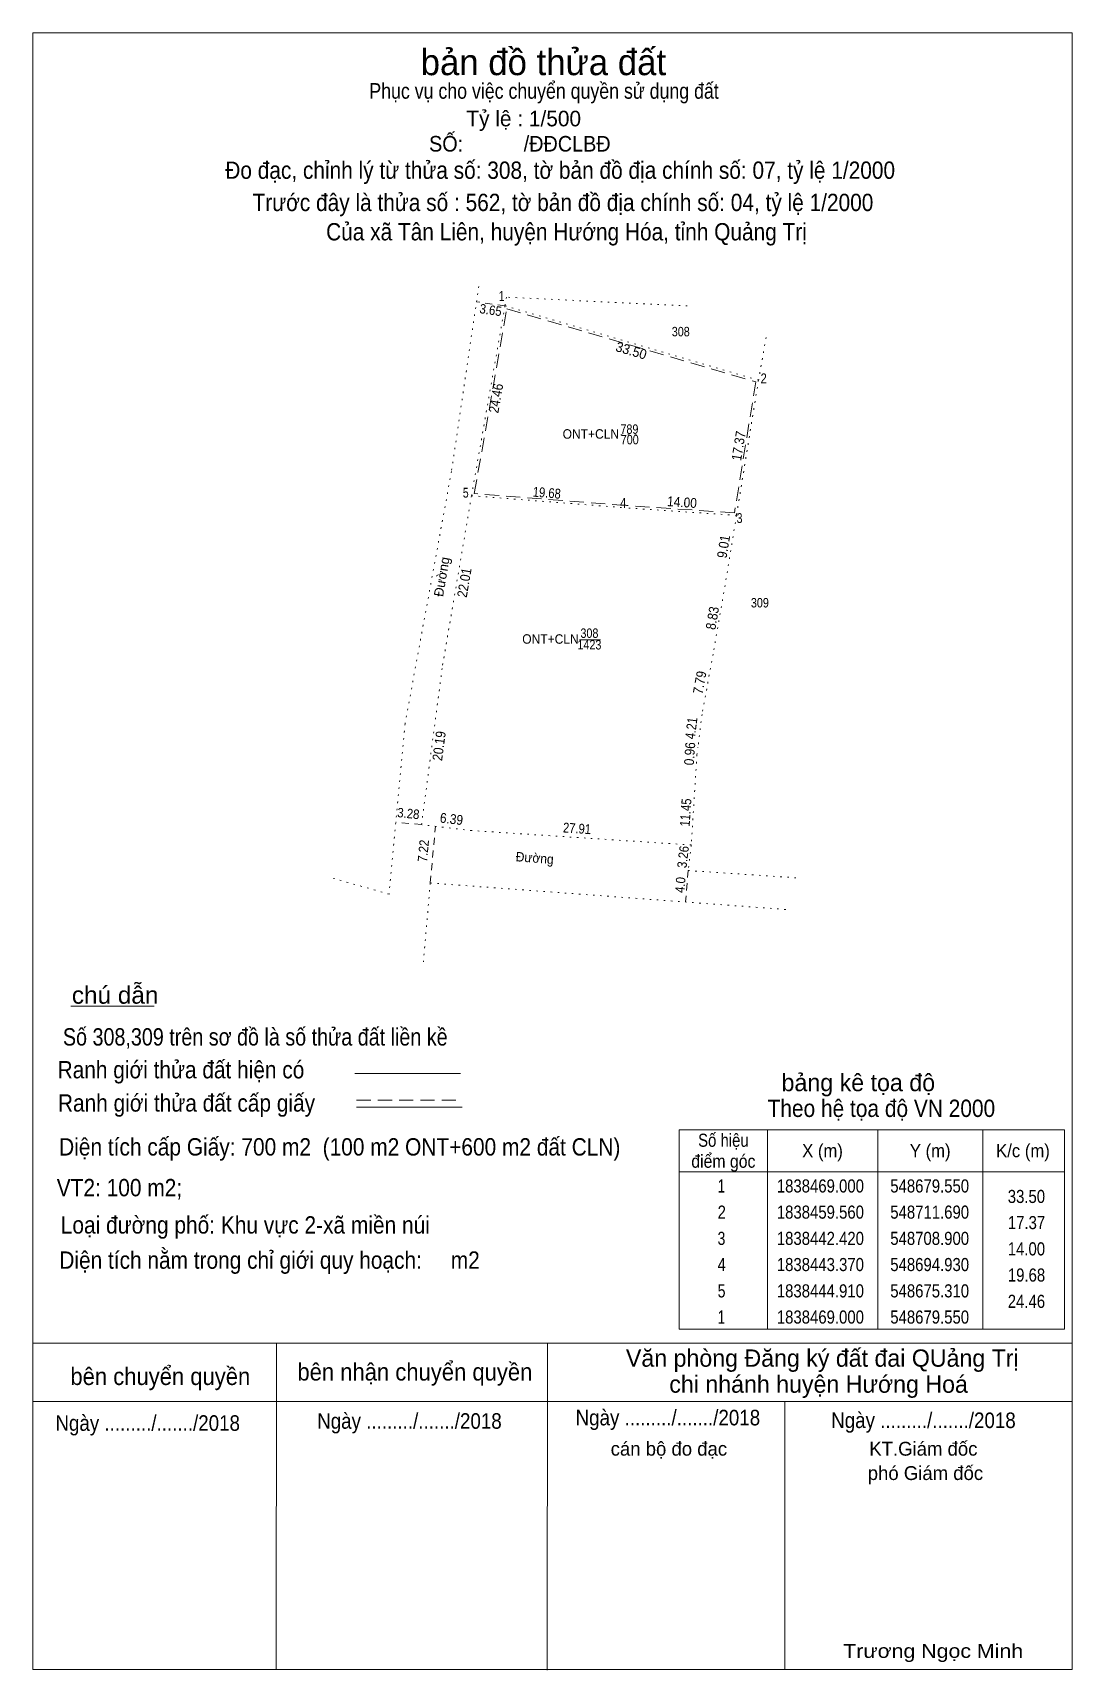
# Model space of a CAD drawing. Header units: metres. Extents: x 548006 to 548751, y 1838069 to 1838504.
# Drawn here: x 548619.7 to 548751.5, y 1838295.9 to 1838503.6 of the extents above.
import ezdxf
from ezdxf.enums import TextEntityAlignment as Align

# ---------------------------------------------------------------- set-up
doc = ezdxf.new("R2010")
doc.units = ezdxf.units.M
doc.header["$LTSCALE"] = 0.6
for name, pattern in [('DOTTED', [1.5, 0.3, -1.2]), ('MEDIUM_DASHED', [4.5, 3, -1.5]), ('SHORT_DASHED', [2.7, 1.5, -1.2])]:
    doc.linetypes.add(name, pattern=pattern)
for name, color, linetype, lineweight in [('17', 7, 'Continuous', 13), ('5', 7, 'Continuous', 13), ('6', 7, 'Continuous', 13), ('63', 7, 'Continuous', 13), ('8', 7, 'DOTTED', 13)]:
    doc.layers.add(name, color=color, linetype=linetype, lineweight=lineweight)
doc.layers.add('7', color=7, linetype='Continuous')

msp = doc.modelspace()

# ---------------------------------------------------------------- linework, layer by layer
at = {"layer": '17'}
for p, q in [((548624.5, 1838380.17), (548635.1, 1838380.17)), ((548650.56, 1838296.03), (548650.58, 1838337.4)), ((548715.02, 1838296.03), (548715.04, 1838330.01))]:
    msp.add_line(p, q, dxfattribs=at)
msp.add_lwpolyline([(548684.89, 1838295.93), (548684.89, 1838296.03), (548684.93, 1838337.4)], dxfattribs=at)
at = {"layer": '5'}
msp.add_lwpolyline([(548619.69, 1838503.64), (548751.46, 1838503.64), (548751.46, 1838296.03), (548619.69, 1838296.03)], close=True, dxfattribs=at)
at = {"layer": '6'}
for p, q in [((548660.52, 1838371.62), (548673.91, 1838371.62)), ((548660.73, 1838367.34), (548674.13, 1838367.34)), ((548619.69, 1838337.4), (548751.46, 1838337.4)), ((548619.69, 1838330.01), (548751.46, 1838330.01))]:
    msp.add_line(p, q, dxfattribs=at)
at = {"layer": '6', "linetype": 'MEDIUM_DASHED'}
msp.add_line((548660.73, 1838368.24), (548674.2, 1838368.24), dxfattribs=at)
at = {"layer": '63'}
for p, q in [((548712.82, 1838364.49), (548712.82, 1838339.2)), ((548726.8, 1838364.49), (548726.8, 1838339.2)), ((548740.11, 1838364.49), (548740.11, 1838339.2)), ((548701.64, 1838359.16), (548750.49, 1838359.16))]:
    msp.add_line(p, q, dxfattribs=at)
at = {"layer": '63', "linetype": 'MEDIUM_DASHED'}
msp.add_lwpolyline([(548679.79, 1838468.62), (548711.35, 1838459.35), (548708.65, 1838442.74), (548694.95, 1838443.67), (548675.66, 1838445.18)], close=True, dxfattribs=at)
at = {"layer": '63'}
msp.add_lwpolyline([(548701.64, 1838364.49), (548750.49, 1838364.49), (548750.49, 1838339.2), (548701.64, 1838339.2)], close=True, dxfattribs=at)
at = {"layer": '8'}
for p, q in [((548679.55, 1838469), (548675.31, 1838444.91)), ((548679.55, 1838469), (548711.69, 1838459.56)), ((548712.66, 1838465), (548711.69, 1838459.56)), ((548694.23, 1838452.62), (548696.64, 1838452.62)), ((548675.31, 1838444.91), (548671.61, 1838423.21)), ((548675.31, 1838444.91), (548694.93, 1838443.37)), ((548708.9, 1838442.42), (548707.45, 1838433.53)), ((548707.45, 1838433.53), (548705.93, 1838424.83)), ((548703.88, 1838412.04), (548704.01, 1838412.99)), ((548703.88, 1838412.04), (548703.17, 1838400.61)), ((548689.75, 1838401.49), (548675.32, 1838402.44)), ((548703.17, 1838400.61), (548689.75, 1838401.49)), ((548703.17, 1838400.61), (548702.78, 1838397.37)), ((548670.08, 1838395.79), (548669.21, 1838385.79)), ((548670.08, 1838395.79), (548715.83, 1838392.38)), ((548702.78, 1838397.37), (548716.61, 1838396.44))]:
    msp.add_line(p, q, dxfattribs=at)
at = {"layer": '8', "linetype": 'SHORT_DASHED'}
for p, q in [((548679.55, 1838469), (548675.94, 1838469.52)), ((548668.97, 1838403.19), (548665.71, 1838403.51)), ((548670.08, 1838395.79), (548670.74, 1838402.98)), ((548702.78, 1838397.37), (548702.44, 1838393.38))]:
    msp.add_line(p, q, dxfattribs=at)
at = {"layer": '8', "linetype": 'Continuous'}
msp.add_line((548688.99, 1838426.65), (548691.65, 1838426.65), dxfattribs=at)
at = {"layer": '8'}
for points in [[(548676.23, 1838471.47), (548672.77, 1838447.99), (548666.88, 1838415.97), (548664.85, 1838394.38), (548657.83, 1838396.37)], [(548702.66, 1838469), (548679.74, 1838470.1), (548679.55, 1838469)], [(548711.69, 1838459.56), (548708.9, 1838442.42), (548694.93, 1838443.37)], [(548705.93, 1838424.83), (548704.53, 1838417.17), (548704.01, 1838412.99)], [(548675.32, 1838402.44), (548668.97, 1838403.19), (548671.61, 1838423.21)]]:
    msp.add_lwpolyline(points, dxfattribs=at)

# ---------------------------------------------------------------- texts
at = {"layer": '5'}
for s, height, p in [('bản đồ thửa đất', 3.294, (548684.42, 1838498.26)), ('Tỷ lệ : 1/500', 1.976, (548681.925, 1838491.77))]:
    msp.add_text(s, height=height, dxfattribs=at).set_placement(p, align=Align.CENTER)
for s, height, width, p in [('Phục vụ cho việc chuyển quyền sử dụng đất', 1.98, 0.85, (548684.505, 1838495.27)), ('SỐ:           /ĐĐCLBĐ', 1.976, 0.95, (548681.435, 1838488.57)), ('Của xã Tân Liên, huyện Hướng Hóa, tỉnh Quảng Trị', 2.196, 0.9, (548687.35, 1838477.3))]:
    msp.add_text(s, height=height, dxfattribs=dict(at, width=width)).set_placement(p, align=Align.CENTER)
at = {"layer": '6'}
for s, height, width, p in [('chú dẫn', 2.196, 1.05, (548630.13, 1838380.48)), ('Ranh giới thửa đất hiện có ', 2.196, 0.9, (548638.845, 1838371.01)), ('Ranh giới thửa đất cấp giấy', 2.196, 0.9, (548639.18, 1838366.79)), ('bên chuyển quyền', 2.196, 0.95, (548635.86, 1838332.11)), ('bên nhận chuyển quyền', 2.196, 0.95, (548668.13, 1838332.68)), ('Ngày ........./......./2018', 1.976, 0.9, (548700.2, 1838326.99)), ('Ngày ........./......./2018', 1.976, 0.9, (548634.26, 1838326.3)), ('Ngày ........./......./2018', 1.976, 0.9, (548667.44, 1838326.56)), ('Ngày ........./......./2018', 1.976, 0.9, (548732.6, 1838326.65)), ('Trương Ngọc Minh', 1.757, 1.15, (548733.835, 1838297.5))]:
    msp.add_text(s, height=height, dxfattribs=dict(at, width=width)).set_placement(p, align=Align.CENTER)
for s, height, width, p in [('Số 308,309 trên sơ đồ là số thửa đất liền kề', 2.2, 0.85, (548623.51, 1838375.17)), ('Theo hệ tọa độ VN 2000', 2.2, 0.9, (548712.84, 1838366.11)), ('Diện tích cấp Giấy: 700 m2  (100 m2 ONT+600 m2 đất CLN)', 2.2, 0.9, (548623.03, 1838361.22)), ('VT2: 100 m2; ', 2.2, 0.9, (548622.73, 1838356.05)), ('Loại đường phố: Khu vực 2-xã miền núi', 2.2, 0.9, (548623.24, 1838351.32)), ('Diện tích nằm trong chỉ giới quy hoạch:     m2', 2.196, 0.9, (548623.06, 1838346.86))]:
    msp.add_text(s, height=height, dxfattribs=dict(at, width=width)).set_placement(p)
msp.add_text('bảng kê tọa độ', height=2.2, dxfattribs=at).set_placement((548714.61, 1838369.38))
for s, height, p in [(' Văn phòng Đăng ký đất đai QUảng Trị', 2.196, (548719.37, 1838334.43)), ('chi nhánh huyện Hướng Hoá', 2.196, (548719.305, 1838331.13)), ('cán bộ đo đạc', 1.757, (548700.33, 1838323.15)), ('KT.Giám đốc', 1.757, (548732.59, 1838323.15)), ('phó Giám đốc', 1.757, (548732.85, 1838320.06))]:
    msp.add_text(s, height=height, dxfattribs=at).set_placement(p, align=Align.CENTER)
at = {"layer": '63'}
for s, height, width, p in [(' 1', 1.25, 0.75, (548679.47, 1838469.62)), (' 2', 1.25, 0.85, (548712.74, 1838459.17)), (' 5', 1.25, 0.8, (548674.95, 1838444.67)), (' 4', 1.25, 0.85, (548694.93, 1838443.37)), (' 3', 1.25, 0.8, (548709.66, 1838441.45)), ('33.50', 1.664, 0.85, (548748.02, 1838355.2)), ('17.37', 1.664, 0.85, (548748.03, 1838351.88)), ('14.00', 1.664, 0.85, (548748.02, 1838348.55)), ('19.68', 1.664, 0.85, (548748.03, 1838345.23)), ('24.46', 1.664, 0.85, (548748.02, 1838341.89))]:
    msp.add_text(s, height=height, dxfattribs=dict(at, width=width)).set_placement(p, align=Align.RIGHT)
for s, rotation, width, p in [('33.50', 343.632, 0.95, (548695.3889, 1838462.7264)), ('24.46', 80.018, 0.9, (548679.0229, 1838457.1717)), ('17.37', 80.755, 0.9, (548709.7843, 1838451.1396)), ('19.68', 355.512, 0.85, (548684.8111, 1838444.6663)), ('14.00', 356.11, 0.9, (548701.9526, 1838443.474)), ('9.01', 80.736, 0.9, (548707.8715, 1838438.3694)), ('22.01', 80.324, 0.9, (548675.0112, 1838433.785)), ('8.83', 80.09, 0.9, (548706.4546, 1838429.2874)), ('7.79', 79.643, 0.9, (548704.8519, 1838421.1076)), ('4.21', 82.909, 0.85, (548703.7845, 1838415.3528)), ('20.19', 82.488, 0.9, (548671.817, 1838413.0933)), ('0.96', 86.251, 0.9, (548703.5843, 1838412.1491)), ('11.45', 86.052, 0.85, (548703.0764, 1838404.692)), ('6.39', 353.264, 0.9, (548672.7017, 1838403.2974)), ('27.91', 356.241, 0.85, (548688.644, 1838402.0928))]:
    msp.add_text(s, height=1.25, rotation=rotation, dxfattribs=dict(at, width=width)).set_placement(p, align=Align.CENTER)
for s, width, p in [('Số hiệu', 0.85, (548707.24, 1838362.33)), ('X (m)', 0.95, (548719.805, 1838361)), ('Y (m)', 0.95, (548733.455, 1838361)), ('K/c (m)', 0.95, (548745.215, 1838361)), ('điểm góc', 0.9, (548707.235, 1838359.67)), (' 1', 0.75, (548706.75, 1838356.53)), ('1838469.000', 0.85, (548719.535, 1838356.53)), ('548679.550', 0.85, (548733.39, 1838356.53)), (' 2', 0.85, (548706.77, 1838353.21)), ('1838459.560', 0.85, (548719.535, 1838353.21)), ('548711.690', 0.85, (548733.39, 1838353.21)), (' 3', 0.8, (548706.745, 1838349.88)), ('1838442.420', 0.85, (548719.535, 1838349.88)), ('548708.900', 0.85, (548733.39, 1838349.88)), (' 4', 0.85, (548706.76, 1838346.56)), ('1838443.370', 0.85, (548719.535, 1838346.56)), ('548694.930', 0.85, (548733.39, 1838346.56)), (' 5', 0.8, (548706.76, 1838343.22)), ('1838444.910', 0.85, (548719.535, 1838343.22)), ('548675.310', 0.85, (548733.39, 1838343.22)), (' 1', 0.75, (548706.75, 1838339.9)), ('1838469.000', 0.85, (548719.535, 1838339.9)), ('548679.550', 0.85, (548733.39, 1838339.9))]:
    msp.add_text(s, height=1.664, dxfattribs=dict(at, width=width)).set_placement(p, align=Align.CENTER)
at = {"layer": '7', "width": 0.9}
for s, p in [('Đo đạc, chỉnh lý từ thửa số: 308, tờ bản đồ địa chính số: 07, tỷ lệ 1/2000 ', (548686.915, 1838485.11)), ('Trước đây là thửa số : 562, tờ bản đồ địa chính số: 04, tỷ lệ 1/2000 ', (548687.265, 1838481.02))]:
    msp.add_text(s, height=2.196, dxfattribs=at).set_placement(p, align=Align.CENTER)
at = {"layer": '8'}
for s, rotation, width, p in [('3.65', 351.803, 0.9, (548677.6545, 1838467.8791)), ('3.28', 354.394, 0.9, (548667.2514, 1838404.0144)), ('7.22', 84.755, 0.9, (548669.7976, 1838399.8102)), ('Đường', 355.739, 0.95, (548683.2804, 1838398.3698)), ('3.26', 83.136, 0.9, (548702.7195, 1838399.0283)), ('4.0', 85.129, 0.9, (548702.3656, 1838395.4941))]:
    msp.add_text(s, height=1.2, rotation=rotation, dxfattribs=dict(at, width=width)).set_placement(p, align=Align.CENTER)
for s, width, p in [('308', 0.85, (548701.835, 1838465.13)), ('789', 0.85, (548695.325, 1838452.76)), ('ONT+CLN', 0.95, (548690.44, 1838452.15)), ('700', 0.85, (548695.365, 1838451.43)), ('309', 0.85, (548711.865, 1838430.74)), ('ONT+CLN', 0.95, (548685.32, 1838426.14)), ('308', 0.85, (548690.255, 1838426.88)), ('1423', 0.85, (548690.255, 1838425.41))]:
    msp.add_text(s, height=1.2, dxfattribs=dict(at, width=width)).set_placement(p, align=Align.CENTER)
msp.add_text('Đường', height=1.2, rotation=80.324, dxfattribs=at).set_placement((548672.1224, 1838434.5342), align=Align.CENTER)

doc.saveas('drawing.dxf')
